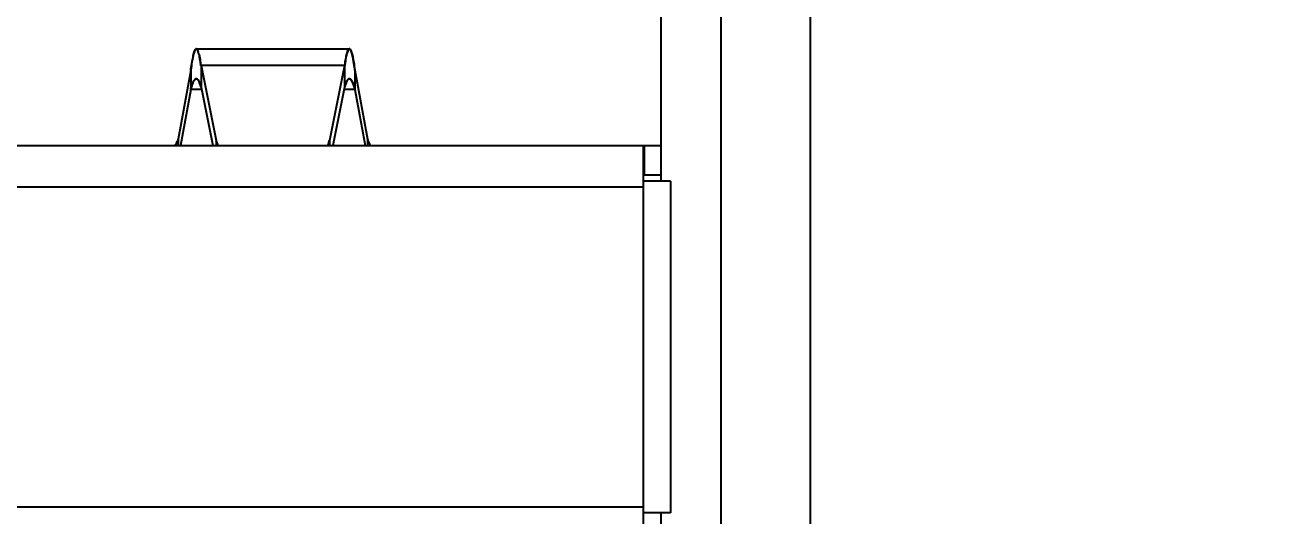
# Model space of a CAD drawing. Header units: millimetres. Extents: x 15 to 418, y 12 to 300.
# Drawn here: x 174.03 to 184.5, y 82.68 to 86.8 of the extents above; entities that cross this region are included whole.
import ezdxf

# ---------------------------------------------------------------- set-up
doc = ezdxf.new("R2010")
doc.units = ezdxf.units.MM
doc.header["$LTSCALE"] = 23.1
doc.layers.get('0').update_dxf_attribs({"linetype": 'CONTINUOUS'})
doc.styles.get("Standard").update_dxf_attribs({"font": 'txt', "width": 0.8})
doc.dimstyles.new('DIMSTYLE_1', dxfattribs={"dimtxt": 4, "dimasz": 4, "dimexe": 0.5, "dimexo": 0.0625, "dimgap": 1, "dimtad": 0, "dimtih": 1, "dimtoh": 1, "dimdec": 1, "dimdsep": 46, "dimtxsty": 'Standard', "dimblk": '_FILLED', "dimblk1": '_FILLED', "dimblk2": '_FILLED', "dimcen": 0.09, "dimadec": 0, "dimazin": 0, "dimtol": 1, "dimtp": 0.5, "dimtm": 0.5, "dimtfac": 1, "dimtdec": 1, "dimtofl": 0, "dimtmove": 0, "dimatfit": 3, "dimldrblk": '_FILLED', "dimfxl": 0, "dimtolj": 1, "dimarcsym": 0})

# ---------------------------------------------------------------- blocks, each defined once
blk = doc.blocks.new('_FILLED')
at = {"color": 0, "linetype": 'ByBlock'}
blk.add_solid([(0, 0), (-1, 0.25), (-1, -0.25)], dxfattribs=at)
blk = doc.blocks.new('*D1')
at = {"color": 2, "linetype": 'Continuous', "transparency": 16777216}
for p, q in [((162.164, 95.259), (203.143, 95.259)), ((202.643, 95.259), (202.643, 75.813)), ((202.643, 56.367), (202.643, 75.813)), ((184.164, 56.367), (203.143, 56.367))]:
    blk.add_line(p, q, dxfattribs=at)
at = {"color": 2, "linetype": 'Continuous', "transparency": 16777216, "xscale": 4, "yscale": 4, "zscale": 4}
for p, rotation in [((202.643, 95.259), 90), ((202.643, 56.367), 270)]:
    blk.add_blockref('_FILLED', p, dxfattribs=dict(at, rotation=rotation))

msp = doc.modelspace()

# ---------------------------------------------------------------- linework, layer by layer
at = {"color": 7, "linetype": 'Continuous'}
for p, q in [((179.355, 90.667), (179.355, 85.487)), ((179.855, 90.017), (179.855, 78.197)), ((180.605, 89.667), (180.605, 78.547)), ((176.774, 86.53), (176.778, 86.505)), ((176.778, 86.505), (176.774, 86.53)), ((175.418, 86.417), (175.312, 85.84)), ((175.418, 86.417), (175.418, 86.256)), ((176.706, 86.455), (175.504, 86.455)), ((175.504, 86.455), (175.504, 86.275)), ((175.504, 86.455), (175.631, 85.827)), ((176.706, 86.455), (176.579, 85.827)), ((176.706, 86.455), (176.706, 86.275)), ((176.792, 86.417), (176.792, 86.256)), ((176.792, 86.417), (176.898, 85.84)), ((175.439, 86.319), (175.434, 86.307)), ((175.434, 86.307), (175.439, 86.319)), ((175.418, 86.256), (175.332, 85.787)), ((175.504, 86.256), (175.418, 86.256)), ((175.504, 86.275), (175.603, 85.787)), ((176.706, 86.275), (176.608, 85.787)), ((176.792, 86.256), (176.706, 86.256)), ((176.792, 86.256), (176.878, 85.787)), ((166.855, 85.787), (179.355, 85.787)), ((175.312, 85.84), (175.312, 85.787)), ((175.631, 85.827), (175.631, 85.787)), ((176.579, 85.827), (176.579, 85.787)), ((176.898, 85.84), (176.898, 85.787)), ((179.205, 85.787), (179.205, 82.407)), ((179.218, 85.537), (179.218, 85.787)), ((179.355, 85.537), (179.205, 85.537)), ((179.434, 85.487), (179.205, 85.487)), ((179.434, 85.487), (179.434, 82.707)), ((179.205, 85.437), (167.005, 85.437)), ((179.205, 82.757), (167.005, 82.757)), ((179.434, 82.707), (179.205, 82.707)), ((179.355, 82.707), (179.355, 77.547))]:
    msp.add_line(p, q, dxfattribs=at)
at = {"color": 6, "linetype": 'Continuous'}
msp.add_line((175.464, 86.595), (176.746, 86.595), dxfattribs=at)
at = {"color": 7, "linetype": 'Continuous'}
for centre, radius, start, end in [((176.38, 86.332), 0.964, 168.2742, 169.6498), ((176.315, 86.344), 0.898, 168.2257, 169.7035), ((173.714, 86.187), 1.81, 9.1379, 9.277), ((173.899, 86.216), 1.623, 9.1603, 9.3147), ((173.489, 86.151), 2.038, 8.5909, 9.132), ((173.577, 86.164), 1.948, 8.5795, 9.1454), ((178.721, 86.151), 2.038, 170.868, 171.4091), ((178.633, 86.164), 1.948, 170.8546, 171.4205), ((178.496, 86.187), 1.81, 170.723, 170.8621), ((178.311, 86.216), 1.623, 170.6853, 170.8397), ((175.079, 86.149), 0.443, 18.1033, 18.8621), ((175.081, 86.15), 0.441, 18.0911, 18.854), ((174.977, 86.116), 0.551, 16.7968, 18.0697), ((174.98, 86.117), 0.547, 16.7972, 18.0789), ((177.233, 86.116), 0.551, 161.9302, 163.2032), ((177.23, 86.117), 0.547, 161.9211, 163.2028), ((177.114, 86.155), 0.425, 160.683, 161.9106), ((177.112, 86.156), 0.423, 160.6887, 161.9228), ((175.267, 85.814), 0.0314, 315.0583, 318.1023), ((176.944, 85.814), 0.0319, 221.7839, 224.7395)]:
    msp.add_arc(centre, radius, start, end, dxfattribs=at)
for points, knots in [([(175.445, 86.565), (175.445, 86.563), (175.441, 86.55), (175.438, 86.538), (175.436, 86.528)], [0, 0, 0, 0, 0.216421, 1, 1, 1, 1]), ([(175.436, 86.528), (175.437, 86.531), (175.44, 86.544), (175.443, 86.556), (175.445, 86.565)], [0, 0, 0, 0, 0.283116, 1, 1, 1, 1]), ([(175.452, 86.583), (175.451, 86.582), (175.449, 86.576), (175.447, 86.57), (175.445, 86.565)], [0, 0, 0, 0, 0.214841, 1, 1, 1, 1]), ([(175.445, 86.565), (175.446, 86.567), (175.448, 86.573), (175.45, 86.579), (175.452, 86.583)], [0, 0, 0, 0, 0.285552, 1, 1, 1, 1]), ([(175.459, 86.594), (175.458, 86.593), (175.455, 86.59), (175.453, 86.586), (175.452, 86.583)], [0, 0, 0, 0, 0.196968, 1, 1, 1, 1]), ([(175.452, 86.583), (175.453, 86.584), (175.454, 86.588), (175.457, 86.592), (175.459, 86.594)], [0, 0, 0, 0, 0.306939, 1, 1, 1, 1]), ([(175.459, 86.594), (175.46, 86.594), (175.462, 86.596), (175.466, 86.595), (175.47, 86.592), (175.472, 86.59), (175.473, 86.588)], [0, 0, 0, 0, 0.223424, 0.423145, 0.668296, 1, 1, 1, 1]), ([(175.464, 86.595), (175.463, 86.595), (175.461, 86.595), (175.459, 86.594), (175.459, 86.594)], [0, 0, 0, 0, 0.717766, 1, 1, 1, 1]), ([(175.473, 86.588), (175.472, 86.589), (175.47, 86.592), (175.466, 86.595), (175.464, 86.595)], [0, 0, 0, 0, 0.331877, 1, 1, 1, 1]), ([(175.473, 86.588), (175.474, 86.587), (175.477, 86.58), (175.479, 86.574), (175.481, 86.568)], [0, 0, 0, 0, 0.20199, 1, 1, 1, 1]), ([(175.481, 86.568), (175.48, 86.57), (175.478, 86.577), (175.475, 86.584), (175.473, 86.588)], [0, 0, 0, 0, 0.298934, 1, 1, 1, 1]), ([(175.487, 86.549), (175.486, 86.55), (175.484, 86.557), (175.483, 86.564), (175.481, 86.568)], [0, 0, 0, 0, 0.272734, 1, 1, 1, 1]), ([(175.487, 86.549), (175.488, 86.544), (175.493, 86.521), (175.497, 86.497), (175.5, 86.478)], [0, 0, 0, 0, 0.21271, 1, 1, 1, 1]), ([(175.5, 86.478), (175.499, 86.485), (175.495, 86.509), (175.491, 86.532), (175.487, 86.549)], [0, 0, 0, 0, 0.286092, 1, 1, 1, 1]), ([(176.723, 86.549), (176.722, 86.544), (176.717, 86.52), (176.713, 86.497), (176.71, 86.478)], [0, 0, 0, 0, 0.212792, 1, 1, 1, 1]), ([(176.71, 86.478), (176.711, 86.485), (176.715, 86.509), (176.719, 86.532), (176.723, 86.549)], [0, 0, 0, 0, 0.286137, 1, 1, 1, 1]), ([(176.729, 86.568), (176.728, 86.566), (176.726, 86.56), (176.725, 86.554), (176.723, 86.549)], [0, 0, 0, 0, 0.227869, 1, 1, 1, 1]), ([(176.723, 86.549), (176.724, 86.55), (176.726, 86.557), (176.727, 86.563), (176.729, 86.568)], [0, 0, 0, 0, 0.272081, 1, 1, 1, 1]), ([(176.737, 86.588), (176.736, 86.587), (176.733, 86.58), (176.731, 86.573), (176.729, 86.568)], [0, 0, 0, 0, 0.201646, 1, 1, 1, 1]), ([(176.729, 86.568), (176.73, 86.57), (176.732, 86.577), (176.735, 86.584), (176.737, 86.588)], [0, 0, 0, 0, 0.299138, 1, 1, 1, 1]), ([(176.737, 86.588), (176.738, 86.589), (176.74, 86.592), (176.744, 86.595), (176.748, 86.596), (176.75, 86.594), (176.751, 86.594)], [0, 0, 0, 0, 0.332309, 0.577673, 0.777118, 1, 1, 1, 1]), ([(176.746, 86.595), (176.746, 86.595), (176.742, 86.594), (176.739, 86.591), (176.737, 86.588)], [0, 0, 0, 0, 0.191371, 1, 1, 1, 1]), ([(176.751, 86.594), (176.751, 86.594), (176.749, 86.595), (176.748, 86.595), (176.746, 86.595)], [0, 0, 0, 0, 0.282191, 1, 1, 1, 1]), ([(176.751, 86.594), (176.752, 86.593), (176.754, 86.59), (176.756, 86.586), (176.758, 86.583)], [0, 0, 0, 0, 0.197738, 1, 1, 1, 1]), ([(176.758, 86.583), (176.757, 86.585), (176.755, 86.588), (176.753, 86.592), (176.751, 86.594)], [0, 0, 0, 0, 0.30585, 1, 1, 1, 1]), ([(176.758, 86.583), (176.759, 86.582), (176.761, 86.576), (176.763, 86.57), (176.765, 86.565)], [0, 0, 0, 0, 0.213693, 1, 1, 1, 1]), ([(176.765, 86.565), (176.764, 86.567), (176.762, 86.573), (176.76, 86.579), (176.758, 86.583)], [0, 0, 0, 0, 0.286415, 1, 1, 1, 1]), ([(176.765, 86.565), (176.766, 86.563), (176.769, 86.551), (176.772, 86.539), (176.774, 86.53)], [0, 0, 0, 0, 0.218079, 1, 1, 1, 1]), ([(176.774, 86.53), (176.773, 86.533), (176.77, 86.545), (176.767, 86.557), (176.765, 86.565)], [0, 0, 0, 0, 0.281968, 1, 1, 1, 1]), ([(175.432, 86.505), (175.43, 86.498), (175.425, 86.469), (175.421, 86.44), (175.418, 86.417)], [0, 0, 0, 0, 0.22367, 1, 1, 1, 1]), ([(175.418, 86.417), (175.419, 86.425), (175.423, 86.454), (175.428, 86.484), (175.432, 86.505)], [0, 0, 0, 0, 0.27516, 1, 1, 1, 1]), ([(176.778, 86.505), (176.78, 86.498), (176.785, 86.469), (176.789, 86.44), (176.792, 86.417)], [0, 0, 0, 0, 0.223639, 1, 1, 1, 1]), ([(176.792, 86.417), (176.791, 86.425), (176.787, 86.454), (176.782, 86.484), (176.778, 86.505)], [0, 0, 0, 0, 0.27511, 1, 1, 1, 1]), ([(175.451, 86.338), (175.45, 86.337), (175.445, 86.331), (175.442, 86.324), (175.439, 86.319)], [0, 0, 0, 0, 0.209928, 1, 1, 1, 1]), ([(175.439, 86.319), (175.44, 86.321), (175.443, 86.327), (175.447, 86.334), (175.451, 86.338)], [0, 0, 0, 0, 0.291439, 1, 1, 1, 1]), ([(175.467, 86.345), (175.465, 86.346), (175.458, 86.345), (175.453, 86.341), (175.451, 86.338)], [0, 0, 0, 0, 0.440166, 1, 1, 1, 1]), ([(175.451, 86.338), (175.452, 86.339), (175.455, 86.343), (175.46, 86.345), (175.464, 86.345)], [0, 0, 0, 0, 0.302631, 1, 1, 1, 1]), ([(175.467, 86.345), (175.468, 86.345), (175.472, 86.343), (175.475, 86.34), (175.477, 86.337)], [0, 0, 0, 0, 0.213807, 1, 1, 1, 1]), ([(175.477, 86.337), (175.477, 86.338), (175.474, 86.341), (175.47, 86.344), (175.467, 86.345)], [0, 0, 0, 0, 0.293478, 1, 1, 1, 1]), ([(175.477, 86.337), (175.478, 86.336), (175.48, 86.333), (175.482, 86.33), (175.484, 86.327)], [0, 0, 0, 0, 0.225938, 1, 1, 1, 1]), ([(175.484, 86.327), (175.483, 86.328), (175.481, 86.332), (175.479, 86.335), (175.477, 86.337)], [0, 0, 0, 0, 0.274716, 1, 1, 1, 1]), ([(175.484, 86.327), (175.485, 86.325), (175.491, 86.314), (175.495, 86.302), (175.499, 86.293)], [0, 0, 0, 0, 0.211864, 1, 1, 1, 1]), ([(175.499, 86.293), (175.497, 86.296), (175.493, 86.308), (175.488, 86.319), (175.484, 86.327)], [0, 0, 0, 0, 0.287448, 1, 1, 1, 1]), ([(176.726, 86.327), (176.725, 86.325), (176.72, 86.315), (176.716, 86.304), (176.713, 86.296)], [0, 0, 0, 0, 0.213819, 1, 1, 1, 1]), ([(176.713, 86.296), (176.714, 86.299), (176.718, 86.309), (176.722, 86.32), (176.726, 86.327)], [0, 0, 0, 0, 0.285406, 1, 1, 1, 1]), ([(176.733, 86.337), (176.732, 86.336), (176.73, 86.333), (176.728, 86.33), (176.726, 86.327)], [0, 0, 0, 0, 0.226603, 1, 1, 1, 1]), ([(176.726, 86.327), (176.727, 86.328), (176.729, 86.331), (176.731, 86.335), (176.733, 86.337)], [0, 0, 0, 0, 0.274239, 1, 1, 1, 1]), ([(176.743, 86.345), (176.742, 86.345), (176.738, 86.343), (176.735, 86.34), (176.733, 86.337)], [0, 0, 0, 0, 0.213252, 1, 1, 1, 1]), ([(176.733, 86.337), (176.733, 86.338), (176.736, 86.341), (176.74, 86.344), (176.743, 86.345)], [0, 0, 0, 0, 0.294236, 1, 1, 1, 1]), ([(176.759, 86.338), (176.757, 86.341), (176.752, 86.345), (176.745, 86.346), (176.743, 86.345)], [0, 0, 0, 0, 0.559508, 1, 1, 1, 1]), ([(176.746, 86.345), (176.747, 86.345), (176.753, 86.345), (176.757, 86.341), (176.759, 86.338)], [0, 0, 0, 0, 0.214561, 1, 1, 1, 1]), ([(176.759, 86.338), (176.762, 86.334), (176.769, 86.324), (176.78, 86.297), (176.787, 86.273), (176.792, 86.256)], [0, 0, 0, 0, 0.168222, 0.39258, 1, 1, 1, 1]), ([(176.776, 86.307), (176.773, 86.314), (176.769, 86.324), (176.762, 86.334), (176.759, 86.338)], [0, 0, 0, 0, 0.571473, 1, 1, 1, 1]), ([(175.434, 86.307), (175.433, 86.304), (175.427, 86.287), (175.422, 86.27), (175.418, 86.256)], [0, 0, 0, 0, 0.219177, 1, 1, 1, 1]), ([(175.418, 86.256), (175.419, 86.261), (175.424, 86.278), (175.43, 86.295), (175.434, 86.307)], [0, 0, 0, 0, 0.279415, 1, 1, 1, 1]), ([(176.792, 86.256), (176.791, 86.261), (176.786, 86.278), (176.78, 86.295), (176.776, 86.307)], [0, 0, 0, 0, 0.279441, 1, 1, 1, 1]), ([(175.29, 85.793), (175.291, 85.794), (175.296, 85.8), (175.299, 85.807), (175.301, 85.812)], [0, 0, 0, 0, 0.208048, 1, 1, 1, 1]), ([(175.301, 85.812), (175.3, 85.81), (175.297, 85.803), (175.293, 85.797), (175.29, 85.793)], [0, 0, 0, 0, 0.293258, 1, 1, 1, 1]), ([(175.312, 85.841), (175.312, 85.838), (175.308, 85.828), (175.304, 85.818), (175.301, 85.812)], [0, 0, 0, 0, 0.275561, 1, 1, 1, 1]), ([(175.301, 85.812), (175.302, 85.814), (175.306, 85.823), (175.31, 85.833), (175.312, 85.84)], [0, 0, 0, 0, 0.223203, 1, 1, 1, 1]), ([(175.631, 85.827), (175.631, 85.824), (175.635, 85.81), (175.64, 85.796), (175.645, 85.786)], [0, 0, 0, 0, 0.245672, 1, 1, 1, 1]), ([(175.645, 85.786), (175.643, 85.79), (175.637, 85.803), (175.633, 85.817), (175.631, 85.827)], [0, 0, 0, 0, 0.255309, 1, 1, 1, 1]), ([(176.565, 85.786), (176.567, 85.79), (176.573, 85.803), (176.577, 85.817), (176.579, 85.827)], [0, 0, 0, 0, 0.255322, 1, 1, 1, 1]), ([(176.579, 85.827), (176.579, 85.824), (176.575, 85.81), (176.57, 85.796), (176.565, 85.786)], [0, 0, 0, 0, 0.245692, 1, 1, 1, 1]), ([(176.909, 85.812), (176.908, 85.814), (176.904, 85.823), (176.9, 85.833), (176.898, 85.841)], [0, 0, 0, 0, 0.223269, 1, 1, 1, 1]), ([(176.898, 85.84), (176.899, 85.838), (176.902, 85.828), (176.906, 85.818), (176.909, 85.812)], [0, 0, 0, 0, 0.275959, 1, 1, 1, 1]), ([(176.909, 85.812), (176.91, 85.81), (176.913, 85.803), (176.917, 85.797), (176.92, 85.793)], [0, 0, 0, 0, 0.292903, 1, 1, 1, 1]), ([(176.92, 85.793), (176.919, 85.794), (176.915, 85.8), (176.911, 85.806), (176.909, 85.812)], [0, 0, 0, 0, 0.207848, 1, 1, 1, 1])]:
    msp.add_open_spline(points, degree=3, knots=knots, dxfattribs=at)
for points in [[(175.464, 86.345), (175.465, 86.345), (175.466, 86.345), (175.467, 86.345)], [(176.743, 86.345), (176.744, 86.345), (176.745, 86.345), (176.746, 86.345)]]:
    msp.add_open_spline(points, degree=3, dxfattribs=at)

# ---------------------------------------------------------------- dimensions: what is measured, and where the dimension line sits
at = {"color": 2, "linetype": 'Continuous'}
dim = msp.add_linear_dim(base=(202.643, 56.367), p1=(162.101, 95.259), p2=(184.101, 56.367), angle=270, dimstyle='DIMSTYLE_1', override={"dimtad": 1, "dimtih": 0, "dimtoh": 0}, dxfattribs=at)
dim.commit()
dim.dimension.update_dxf_attribs({"geometry": '*D1', "text_midpoint": (202.643, 62.28), "dimtype": 160})

doc.saveas('drawing.dxf')
